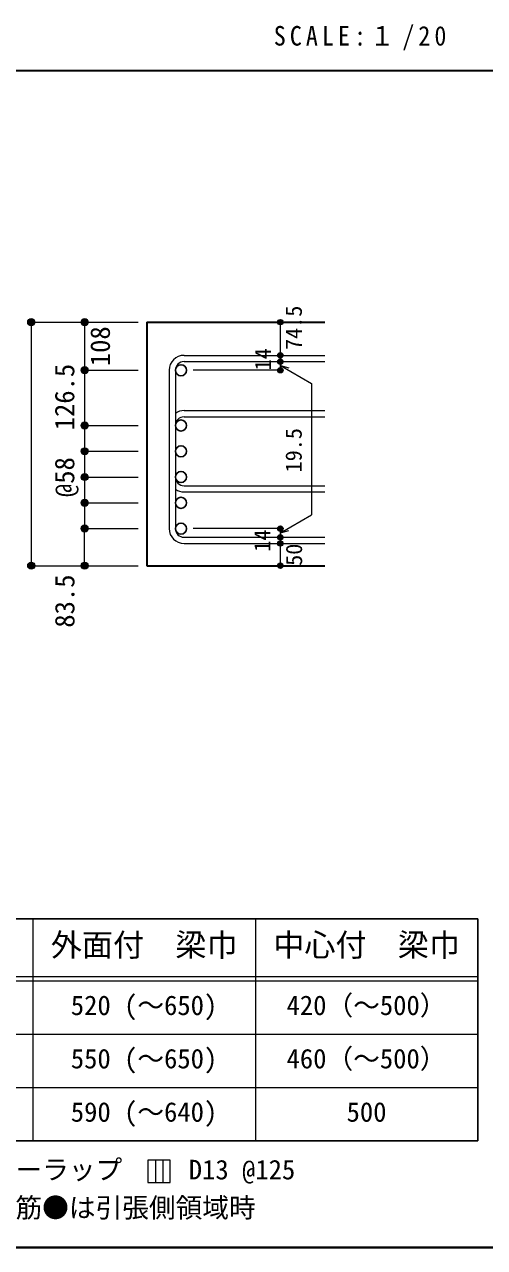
# Model space of a CAD drawing. Units: millimetres at full size, sheet at 1:20; some dimension numbers follow another scale. Extents: x -3982 to 3969, y -2797 to 2801.
# Drawn here: x 1388 to 2422, y -2797 to -45 of the extents above; entities that cross this region are included whole.
import ezdxf
from ezdxf.enums import TextEntityAlignment as Align

# ---------------------------------------------------------------- set-up
doc = ezdxf.new("R2010")
doc.units = ezdxf.units.MM
doc.header["$LTSCALE"] = 20
doc.header["$PDMODE"] = 32
doc.header["$PDSIZE"] = 12
for name, color, linetype, lineweight in [('6-1_躯体線', 2, 'Continuous', 35), ('6-5_梁主筋', 7, 'Continuous', 18), ('6-6_S.T.P.', 7, 'Continuous', 18), ('6-7_文字', 7, 'Continuous', 18), ('6-D_寸法', 4, 'Continuous', 9), ('6-E_枠', 7, 'Continuous', 18), ('F-0_枠', 6, 'Continuous', 40)]:
    doc.layers.add(name, color=color, linetype=linetype, lineweight=lineweight)
doc.styles.add('ＭＳ ゴシック', font='')
doc.styles.get('ＭＳ ゴシック').set_extended_font_data('MS Gothic')

msp = doc.modelspace()

# ---------------------------------------------------------------- linework, layer by layer
at = {"layer": '6-1_躯体線'}
for p, q in [((1662.96, -714.67), (2062.96, -714.67)), ((1662.96, -714.67), (1662.96, -1262.67)), ((1662.96, -1262.67), (2062.96, -1262.67))]:
    msp.add_line(p, q, dxfattribs=at)
at = {"layer": '6-5_梁主筋', "color": 3, "lineweight": 25}
for centre in [(1739.46, -822.81), (1739.46, -947.17), (1739.46, -1005.17), (1739.46, -1063.17), (1739.46, -1121.17), (1739.46, -1179.17)]:
    msp.add_circle(centre, 12.5, dxfattribs=at)
at = {"layer": '6-6_S.T.P.'}
for p, q in [((1746.46, -789.31), (2062.96, -789.31)), ((1712.96, -822.81), (1712.96, -1179.17)), ((1726.96, -822.81), (1726.96, -1179.17)), ((1746.46, -803.31), (2062.96, -803.31)), ((1746.46, -913.67), (2062.96, -913.67)), ((1746.46, -927.67), (2062.96, -927.67)), ((1746.46, -1082.67), (2062.96, -1082.67)), ((1746.46, -1096.67), (2062.96, -1096.67)), ((1746.46, -1198.67), (2062.96, -1198.67)), ((1746.46, -1212.67), (2062.96, -1212.67))]:
    msp.add_line(p, q, dxfattribs=at)
for centre, radius, start, end in [((1746.46, -822.81), 33.5, 90, 180), ((1746.46, -822.81), 19.5, 90, 180), ((1746.46, -947.17), 33.5, 90, 125.59765), ((1746.46, -947.17), 19.5, 90, 180), ((1746.46, -1063.17), 19.5, 180, 270), ((1746.46, -1063.17), 33.5, 234.40235, 270), ((1746.46, -1179.17), 33.5, 180, 270), ((1746.46, -1179.17), 19.5, 180, 270)]:
    msp.add_arc(centre, radius, start, end, dxfattribs=at)
at = {"layer": '6-7_文字'}
for p, q in [((1682.05, -2600.26), (1682.05, -2650.26)), ((1698.72, -2600.26), (1698.72, -2650.26))]:
    msp.add_line(p, q, dxfattribs=at)
msp.add_lwpolyline([(1665.38, -2650.26), (1715.38, -2650.26), (1715.38, -2600.26), (1665.38, -2600.26)], close=True, dxfattribs=at)
at = {"layer": '6-D_寸法'}
for p, q in [((1402.96, -714.67), (1402.96, -1262.67)), ((1522.96, -714.67), (1522.96, -822.81)), ((1962.96, -788.73), (1962.96, -714.67)), ((1962.96, -803.31), (1962.96, -789.31)), ((1522.96, -822.81), (1642.96, -822.81)), ((1962.96, -822.81), (1766.87, -822.81)), ((1962.96, -812.48), (2033.02, -852.93)), ((1962.96, -812.48), (1982.28, -817.66)), ((2033.02, -852.93), (2033.02, -1148.47)), ((1522.96, -947.17), (1642.96, -947.17)), ((1522.96, -1005.17), (1642.96, -1005.17)), ((1522.96, -1063.17), (1642.96, -1063.17)), ((1522.96, -1121.17), (1642.96, -1121.17)), ((1962.96, -1188.92), (2033.02, -1148.47)), ((1522.96, -1179.17), (1642.96, -1179.17)), ((1522.96, -1262.67), (1522.96, -1179.17)), ((1962.96, -1179.17), (1766.87, -1179.17)), ((1962.96, -1198.67), (1962.96, -1179.17)), ((1962.96, -1188.92), (1982.28, -1183.75)), ((1962.96, -1212.67), (1962.96, -1198.67)), ((1962.96, -1262.67), (1962.96, -1212.67)), ((1402.96, -1262.67), (1512.82, -1262.67)), ((1402.96, -1262.67), (1522.96, -1262.67)), ((1522.96, -1262.67), (1642.96, -1262.67))]:
    msp.add_line(p, q, dxfattribs=at)
for points in [[(1402.96, -714.67), (1522.96, -714.67), (1642.96, -714.67)], [(1522.96, -822.81), (1522.96, -947.17), (1522.96, -1005.17), (1522.96, -1063.17), (1522.96, -1121.17), (1522.96, -1179.17)], [(1962.96, -802.73), (1962.96, -822.81), (1962.96, -802.73)]]:
    msp.add_lwpolyline(points, dxfattribs=at)
for centre, radius in [((1402.96, -714.67), 8), ((1402.96, -714.67), 7.2), ((1402.96, -714.67), 6.4), ((1402.96, -714.67), 5.6), ((1402.96, -714.67), 4.8), ((1402.96, -714.67), 4), ((1402.96, -714.67), 3.2), ((1402.96, -714.67), 2.4), ((1402.96, -714.67), 1.6), ((1402.96, -714.67), 0.8), ((1522.96, -714.67), 8), ((1522.96, -714.67), 7.2), ((1522.96, -714.67), 6.4), ((1522.96, -714.67), 5.6), ((1522.96, -714.67), 4.8), ((1522.96, -714.67), 4), ((1522.96, -714.67), 3.2), ((1522.96, -714.67), 2.4), ((1522.96, -714.67), 1.6), ((1522.96, -714.67), 0.8), ((1962.96, -714.67), 4), ((1962.96, -714.67), 3.6), ((1962.96, -714.67), 3.2), ((1962.96, -714.67), 2.8), ((1962.96, -714.67), 2.4), ((1962.96, -714.67), 2), ((1962.96, -714.67), 1.6), ((1962.96, -714.67), 1.2), ((1962.96, -714.67), 0.8), ((1962.96, -714.67), 0.4), ((1962.96, -789.31), 4), ((1962.96, -789.31), 3.6), ((1962.96, -789.31), 3.2), ((1962.96, -789.31), 2.8), ((1962.96, -789.31), 2.4), ((1962.96, -789.31), 2), ((1962.96, -789.31), 1.6), ((1962.96, -789.31), 1.2), ((1962.96, -789.31), 0.8), ((1962.96, -789.31), 0.4), ((1522.96, -822.81), 8), ((1522.96, -822.81), 7.2), ((1522.96, -822.81), 6.4), ((1522.96, -822.81), 5.6), ((1522.96, -822.81), 4.8), ((1522.96, -822.81), 4), ((1522.96, -822.81), 3.2), ((1522.96, -822.81), 2.4), ((1522.96, -822.81), 1.6), ((1522.96, -822.81), 0.8), ((1962.96, -803.31), 4), ((1962.96, -822.81), 4), ((1962.96, -803.31), 3.6), ((1962.96, -822.81), 3.6), ((1962.96, -803.31), 3.2), ((1962.96, -822.81), 3.2), ((1962.96, -803.31), 2.8), ((1962.96, -822.81), 2.8), ((1962.96, -803.31), 2.4), ((1962.96, -822.81), 2.4), ((1962.96, -803.31), 2), ((1962.96, -822.81), 2), ((1962.96, -803.31), 1.6), ((1962.96, -822.81), 1.6), ((1962.96, -803.31), 1.2), ((1962.96, -822.81), 1.2), ((1962.96, -803.31), 0.8), ((1962.96, -822.81), 0.8), ((1962.96, -803.31), 0.4), ((1962.96, -822.81), 0.4), ((1522.96, -947.17), 8), ((1522.96, -947.17), 7.2), ((1522.96, -947.17), 6.4), ((1522.96, -947.17), 5.6), ((1522.96, -947.17), 4.8), ((1522.96, -947.17), 4), ((1522.96, -947.17), 3.2), ((1522.96, -947.17), 2.4), ((1522.96, -947.17), 1.6), ((1522.96, -947.17), 0.8), ((1522.96, -1005.17), 8), ((1522.96, -1005.17), 7.2), ((1522.96, -1005.17), 6.4), ((1522.96, -1005.17), 5.6), ((1522.96, -1005.17), 4.8), ((1522.96, -1005.17), 4), ((1522.96, -1005.17), 3.2), ((1522.96, -1005.17), 2.4), ((1522.96, -1005.17), 1.6), ((1522.96, -1005.17), 0.8), ((1522.96, -1063.17), 8), ((1522.96, -1063.17), 7.2), ((1522.96, -1063.17), 6.4), ((1522.96, -1063.17), 5.6), ((1522.96, -1063.17), 4.8), ((1522.96, -1063.17), 4), ((1522.96, -1063.17), 3.2), ((1522.96, -1063.17), 2.4), ((1522.96, -1063.17), 1.6), ((1522.96, -1063.17), 0.8), ((1522.96, -1121.17), 8), ((1522.96, -1121.17), 7.2), ((1522.96, -1121.17), 6.4), ((1522.96, -1121.17), 5.6), ((1522.96, -1121.17), 4.8), ((1522.96, -1121.17), 4), ((1522.96, -1121.17), 3.2), ((1522.96, -1121.17), 2.4), ((1522.96, -1121.17), 1.6), ((1522.96, -1121.17), 0.8), ((1522.96, -1179.17), 8), ((1522.96, -1179.17), 7.2), ((1522.96, -1179.17), 6.4), ((1522.96, -1179.17), 5.6), ((1522.96, -1179.17), 4.8), ((1522.96, -1179.17), 4), ((1522.96, -1179.17), 3.2), ((1522.96, -1179.17), 2.4), ((1522.96, -1179.17), 1.6), ((1522.96, -1179.17), 0.8), ((1962.96, -1179.17), 4), ((1962.96, -1179.17), 3.6), ((1962.96, -1179.17), 3.2), ((1962.96, -1179.17), 2.8), ((1962.96, -1179.17), 2.4), ((1962.96, -1179.17), 2), ((1962.96, -1179.17), 1.6), ((1962.96, -1179.17), 1.2), ((1962.96, -1179.17), 0.8), ((1962.96, -1179.17), 0.4), ((1962.96, -1198.67), 4), ((1962.96, -1212.67), 4), ((1962.96, -1198.67), 3.6), ((1962.96, -1212.67), 3.6), ((1962.96, -1198.67), 3.2), ((1962.96, -1212.67), 3.2), ((1962.96, -1198.67), 2.8), ((1962.96, -1212.67), 2.8), ((1962.96, -1198.67), 2.4), ((1962.96, -1212.67), 2.4), ((1962.96, -1198.67), 2), ((1962.96, -1212.67), 2), ((1962.96, -1198.67), 1.6), ((1962.96, -1198.67), 1.2), ((1962.96, -1198.67), 0.8), ((1962.96, -1198.67), 0.4), ((1962.96, -1212.67), 1.6), ((1962.96, -1212.67), 1.2), ((1962.96, -1212.67), 0.8), ((1962.96, -1212.67), 0.4), ((1402.96, -1262.67), 8), ((1402.96, -1262.67), 7.2), ((1402.96, -1262.67), 6.4), ((1402.96, -1262.67), 5.6), ((1402.96, -1262.67), 4.8), ((1402.96, -1262.67), 4), ((1402.96, -1262.67), 3.2), ((1402.96, -1262.67), 2.4), ((1402.96, -1262.67), 1.6), ((1402.96, -1262.67), 0.8), ((1522.96, -1262.67), 8), ((1522.96, -1262.67), 7.2), ((1522.96, -1262.67), 6.4), ((1522.96, -1262.67), 5.6), ((1522.96, -1262.67), 4.8), ((1522.96, -1262.67), 4), ((1522.96, -1262.67), 3.2), ((1522.96, -1262.67), 2.4), ((1522.96, -1262.67), 1.6), ((1522.96, -1262.67), 0.8), ((1962.96, -1262.67), 4), ((1962.96, -1262.67), 3.6), ((1962.96, -1262.67), 3.2), ((1962.96, -1262.67), 2.8), ((1962.96, -1262.67), 2.4), ((1962.96, -1262.67), 2), ((1962.96, -1262.67), 1.6), ((1962.96, -1262.67), 1.2), ((1962.96, -1262.67), 0.8), ((1962.96, -1262.67), 0.4)]:
    msp.add_circle(centre, radius, dxfattribs=at)
at = {"layer": '6-D_寸法', "color": 7}
for p in [(1402.96, -714.67), (1522.96, -714.67), (1962.96, -714.67), (1962.96, -789.31), (1962.96, -803.31), (1522.96, -822.81), (1962.96, -822.81), (1522.96, -947.17), (1522.96, -1005.17), (1522.96, -1063.17), (1522.96, -1121.17), (1522.96, -1179.17), (1962.96, -1179.17), (1962.96, -1198.67), (1962.96, -1212.67), (1402.96, -1262.67), (1522.96, -1262.67), (1962.96, -1262.67)]:
    msp.add_point(p, dxfattribs=at)
at = {"layer": '6-E_枠', "color": 3, "lineweight": 25}
for p, q in [((965.14, -2056.95), (2406.83, -2056.95)), ((2406.83, -2056.95), (2406.83, -2556.95)), ((965.14, -2556.95), (2406.83, -2556.95))]:
    msp.add_line(p, q, dxfattribs=at)
at = {"layer": '6-E_枠'}
for p, q in [((1406.83, -2056.95), (1406.83, -2556.95)), ((1906.83, -2056.95), (1906.83, -2556.95)), ((965.14, -2186.95), (2406.83, -2186.95)), ((965.14, -2196.95), (2406.83, -2196.95)), ((965.14, -2316.95), (2406.83, -2316.95)), ((965.14, -2436.95), (2406.83, -2436.95))]:
    msp.add_line(p, q, dxfattribs=at)
at = {"layer": 'F-0_枠', "color": 2, "lineweight": 35}
msp.add_line((-3981.92, -148.03), (2482.4, -148.03), dxfattribs=at)
at = {"layer": 'F-0_枠'}
msp.add_line((3969.4, -2796.83), (-3981.92, -2796.83), dxfattribs=at)

# ---------------------------------------------------------------- texts
at = {"layer": '6-7_文字', "color": 2, "style": 'ＭＳ ゴシック'}
for s, p in [('外面付\u3000梁巾', (1446.83, -2156.95)), ('中心付\u3000梁巾', (1946.83, -2156.95))]:
    msp.add_text(s, height=51.32, dxfattribs=at).set_placement(p, align=Align.BOTTOM_LEFT)
at = {"layer": '6-7_文字', "style": 'ＭＳ ゴシック'}
for s, p in [('520 (～650)', (1491.83, -2286.95)), ('420（～500）', (1976.83, -2286.95)), ('550 (～650)', (1491.83, -2406.95)), ('460（～500）', (1976.83, -2406.95)), ('590 (～640)', (1491.83, -2526.95)), ('500', (2111.83, -2526.95)), ('※ 基礎梁スターラップ     D13 @125', (977.51, -2656.67)), ('※ 柱型立上り筋●は引張側領域時', (977.51, -2742.34))]:
    msp.add_text(s, height=43.99, dxfattribs=at).set_placement(p, align=Align.BOTTOM_LEFT)
at = {"layer": '6-7_文字', "color": 2, "insert": (1948.17, -103.03), "char_height": 43.99, "attachment_point": 7, "style": 'ＭＳ ゴシック'}
msp.add_mtext('\\T1.34;\\W0.9;SCALE:１/20', dxfattribs=at)
at = {"layer": '6-D_寸法', "style": 'ＭＳ ゴシック'}
for s, height, p in [('74.5', 36.66, (2022.33, -777.22)), ('108', 43.99, (1592.96, -813.74)), ('14', 36.66, (1952.96, -823.2)), ('126.5', 43.99, (1512.96, -957.99)), ('19.5', 36.66, (2021.94, -1052.7)), ('@58', 43.99, (1512.96, -1108.17)), ('14', 36.66, (1951.44, -1231.22)), ('50', 36.66, (2022.8, -1262.94)), ('83.5', 43.99, (1513.27, -1402.14))]:
    msp.add_text(s, height=height, rotation=90, dxfattribs=at).set_placement(p, align=Align.BOTTOM_LEFT)

doc.saveas('drawing.dxf')
